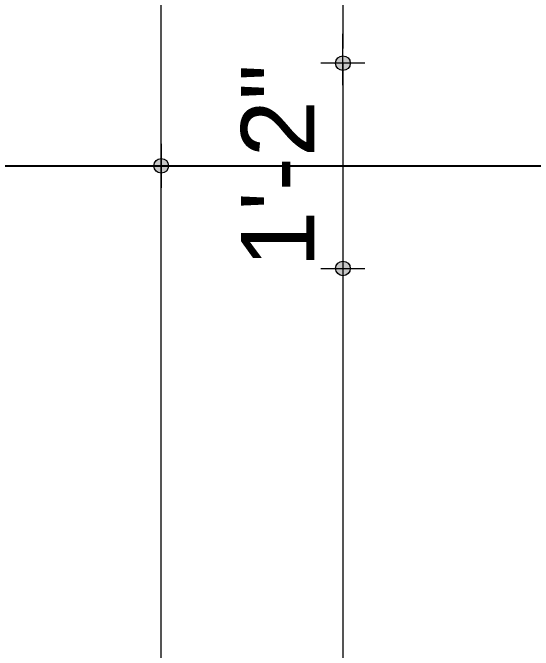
# Model space of a CAD drawing. Header units: inches. Extents: x -4597 to 93300, y -11124 to 5932.
# Drawn here: x -619.85 to -584.37, y -9408.58 to -9365.1 of the extents above; entities that cross this region are included whole.
import ezdxf

# ---------------------------------------------------------------- set-up
doc = ezdxf.new("R2010")
doc.units = ezdxf.units.IN
doc.header["$LTSCALE"] = 0.5
doc.header["$MEASUREMENT"] = 0
doc.header["$PDMODE"] = 66
doc.layers.add('hatch', color=9, linetype='Continuous', lineweight=0)
doc.layers.add('Toilet', color=7, linetype='Continuous', lineweight=25)
doc.styles.get("Standard").update_dxf_attribs({"font": 'arial.ttf'})
doc.dimstyles.new('S8', dxfattribs={"dimtxt": 5, "dimasz": 1, "dimexe": 6, "dimexo": 18, "dimgap": 1.9375, "dimtad": 1, "dimdec": 0, "dimzin": 3, "dimdsep": 46, "dimlunit": 4, "dimtxsty": 'Standard', "dimblk": 'dot 2', "dimcen": 12, "dimse1": 1, "dimse2": 1, "dimclrd": 1, "dimclre": 1, "dimclrt": 256, "dimadec": 0, "dimazin": 0, "dimtfac": 0.75, "dimtdec": 0, "dimtix": 1, "dimtmove": 1, "dimatfit": 3, "dimldrblk": 'DOT', "dimfxl": 1, "dimtolj": 1, "dimtzin": 0, "dimlwd": 9, "dimlwe": 9, "dimarcsym": 0})

# ---------------------------------------------------------------- blocks, each defined once
blk = doc.blocks.new('dot1')
at = {"layer": 'hatch'}
h = blk.add_hatch(color=256, dxfattribs=at)
edge = h.paths.add_edge_path()
edge.add_arc((0, 0), 1, 0, 360)
for p, q in [((0, 3), (0, -3)), ((3, 0), (-3, 0))]:
    blk.add_line(p, q, dxfattribs=at)
blk.add_circle((0, 0), 1, dxfattribs=at)
blk = doc.blocks.new('dot 2')
at = {"layer": 'hatch', "xscale": 0.5, "yscale": 0.5, "zscale": 0.5}
blk.add_blockref('dot1', (0, 0), dxfattribs=at)
blk = doc.blocks.new('*D440')
at = {"layer": 'Defpoints', "color": 0, "transparency": 16777216}
for p in [(-579.057, -9255.797), (-597.338, -9368.541), (-576.869, -9368.541)]:
    blk.add_point(p, dxfattribs=at)
at = {"layer": 'Toilet', "color": 1, "lineweight": 9, "transparency": 16777216}
blk.add_line((-597.338, -9256.797), (-597.338, -9367.541), dxfattribs=at)
for p, rotation in [((-597.338, -9255.797), 90), ((-597.338, -9368.541), 270)]:
    blk.add_blockref('dot 2', p, dxfattribs=dict(at, rotation=rotation))
at = {"layer": 'Toilet', "transparency": 16777216, "insert": (-601.828, -9312.169), "char_height": 5, "attachment_point": 5, "rotation": 90}
blk.add_mtext('\\A1;9\'-5"', dxfattribs=at)
blk = doc.blocks.new('_Dot')
at = {"color": 0, "linetype": 'ByBlock', "lineweight": -2}
blk.add_line((-0.5, 0), (-1, 0), dxfattribs=at)
at = {"color": 0, "linetype": 'ByBlock', "const_width": 0.5}
blk.add_lwpolyline([(-0.25, 0, 1), (0.25, 0, 1)], format="xyb", close=True, dxfattribs=at)
blk = doc.blocks.new('*D441')
at = {"layer": 'Defpoints', "color": 0, "transparency": 16777216}
for p in [(-576.869, -9368.541), (-597.338, -9382.541), (-576.869, -9382.541)]:
    blk.add_point(p, dxfattribs=at)
at = {"layer": 'Toilet', "color": 1, "lineweight": 9, "transparency": 16777216}
for p, q in [((-597.338, -9367.541), (-597.338, -9366.541)), ((-597.338, -9368.541), (-597.338, -9382.541)), ((-597.338, -9383.541), (-597.338, -9384.541))]:
    blk.add_line(p, q, dxfattribs=at)
for p, rotation in [((-597.338, -9368.541), 270), ((-597.338, -9382.541), 90)]:
    blk.add_blockref('dot 2', p, dxfattribs=dict(at, rotation=rotation))
at = {"layer": 'Toilet', "transparency": 16777216, "insert": (-601.785, -9375.541), "char_height": 5, "attachment_point": 5, "rotation": 90}
blk.add_mtext('\\A1;1\'-2"', dxfattribs=at)
blk = doc.blocks.new('*D442')
at = {"layer": 'Defpoints', "color": 0, "transparency": 16777216}
for p in [(-576.869, -9382.541), (-597.338, -9477.499), (-418.697, -9477.499)]:
    blk.add_point(p, dxfattribs=at)
at = {"layer": 'Toilet', "color": 1, "lineweight": 9, "transparency": 16777216}
blk.add_line((-597.338, -9383.541), (-597.338, -9476.499), dxfattribs=at)
for p, rotation in [((-597.338, -9382.541), 90), ((-597.338, -9477.499), 270)]:
    blk.add_blockref('dot 2', p, dxfattribs=dict(at, rotation=rotation))
at = {"layer": 'Toilet', "transparency": 16777216, "insert": (-601.785, -9430.02), "char_height": 5, "attachment_point": 5, "rotation": 90}
blk.add_mtext('\\A1;7\'-11"', dxfattribs=at)
blk = doc.blocks.new('*D444')
at = {"layer": 'Defpoints', "color": 0, "transparency": 16777216}
for p in [(-609.729, -9375.541), (-418.697, -9375.541), (-418.697, -9484.499)]:
    blk.add_point(p, dxfattribs=at)
at = {"layer": 'Toilet', "color": 1, "lineweight": 9, "transparency": 16777216}
blk.add_line((-609.729, -9483.499), (-609.729, -9376.541), dxfattribs=at)
for p, rotation in [((-609.729, -9375.541), 90), ((-609.729, -9484.499), 270)]:
    blk.add_blockref('dot 2', p, dxfattribs=dict(at, rotation=rotation))
at = {"layer": 'Toilet', "transparency": 16777216, "insert": (-614.219, -9430.02), "char_height": 5, "attachment_point": 5, "rotation": 90}
blk.add_mtext('\\A1;9\'-1"', dxfattribs=at)
blk = doc.blocks.new('*D195')
at = {"layer": 'Defpoints', "color": 0, "transparency": 16777216}
for p in [(-621.492, -9009.797), (-475.375, -9009.797), (-311.01, -9491.499)]:
    blk.add_point(p, dxfattribs=at)
at = {"layer": 'Toilet', "color": 1, "lineweight": 9, "transparency": 16777216}
blk.add_line((-621.492, -9490.499), (-621.492, -9010.797), dxfattribs=at)
for p, rotation in [((-621.492, -9009.797), 90), ((-621.492, -9491.499), 270)]:
    blk.add_blockref('dot 2', p, dxfattribs=dict(at, rotation=rotation))
at = {"layer": 'Toilet', "transparency": 16777216, "insert": (-625.982, -9250.648), "char_height": 5, "attachment_point": 5, "rotation": 90}
blk.add_mtext('\\A1;40\'-2"', dxfattribs=at)

msp = doc.modelspace()

# ---------------------------------------------------------------- linework, layer by layer
at = {"layer": 'Toilet'}
msp.add_line((-630.432, -9375.541), (-205.67, -9375.541), dxfattribs=at)

# ---------------------------------------------------------------- dimensions: what is measured, and where the dimension line sits
for base, p1, p2, picture, middle in [((-621.492, -9009.797), (-311.01, -9491.499), (-475.375, -9009.797), '*D195', (-625.982, -9250.648)), ((-597.338, -9368.541), (-579.057, -9255.797), (-576.869, -9368.541), '*D440', (-601.828, -9312.169)), ((-597.338, -9382.541), (-576.869, -9368.541), (-576.869, -9382.541), '*D441', (-601.785, -9375.541)), ((-609.729, -9375.541), (-418.697, -9484.499), (-418.697, -9375.541), '*D444', (-614.219, -9430.02)), ((-597.338, -9477.499), (-576.869, -9382.541), (-418.697, -9477.499), '*D442', (-601.785, -9430.02))]:
    dim = msp.add_linear_dim(base=base, p1=p1, p2=p2, angle=90, dimstyle='S8', override={"dimfxl": 2, "dimfxlon": 1, "dimarcsym": 1}, dxfattribs=at)
    dim.commit()
    dim.dimension.update_dxf_attribs({"geometry": picture, "text_midpoint": middle})
msp.add_linear_dim(base=(-609.729, -9109.797), p1=(-418.697, -9375.541), p2=(-581.457, -9109.797), angle=90, dimstyle='S8', override={"dimfxl": 2, "dimfxlon": 1, "dimarcsym": 1}, dxfattribs=at).render()

doc.saveas('drawing.dxf')
